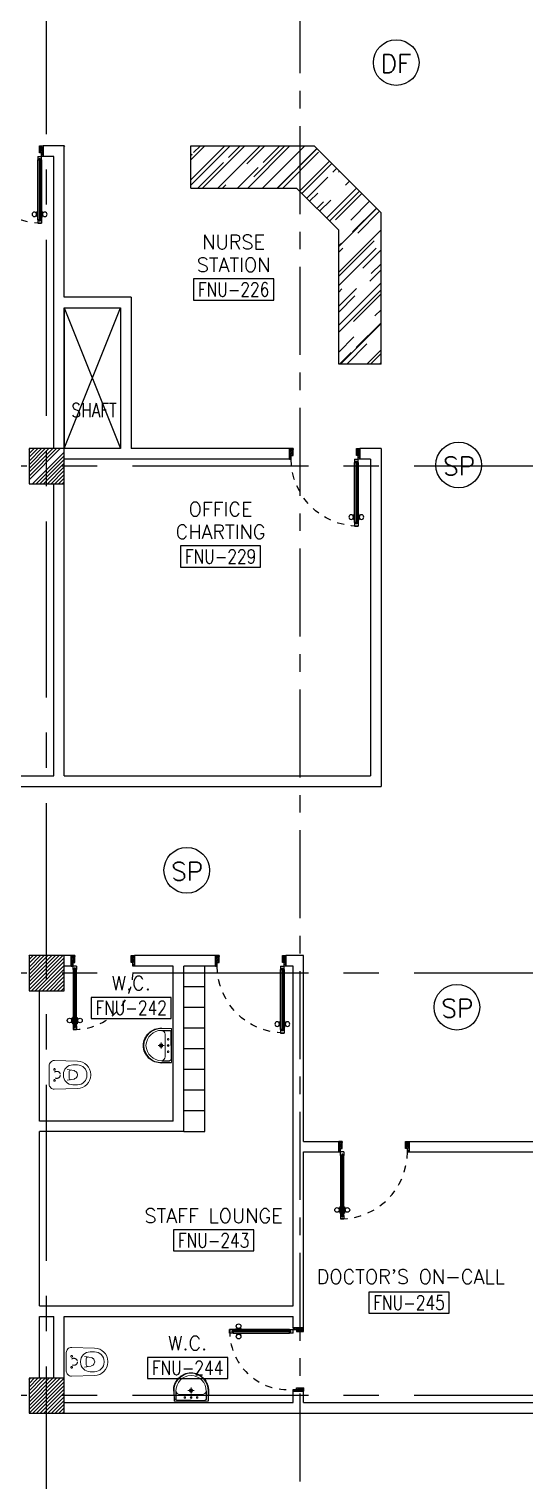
# Model space of a CAD drawing. Extents: x 0 to 90.9, y -1.6 to 78.
# Drawn here: x 70.28 to 77.32, y 35.32 to 55.94 of the extents above; entities that cross this region are included whole.
import ezdxf
from ezdxf.enums import TextEntityAlignment as Align

# ---------------------------------------------------------------- set-up
doc = ezdxf.new("R2010")
doc.units = 0
doc.header["$MEASUREMENT"] = 0
for name, pattern in [('CENTER', [2, 1.25, -0.25, 0.25, -0.25]), ('CENTERX2', [4, 2.5, -0.5, 0.5, -0.5]), ('DASHED', [0.75, 0.5, -0.25]), ('HIDDEN', [0.375, 0.25, -0.125]), ('HIDDEN2', [0.1875, 0.125, -0.0625])]:
    doc.linetypes.add(name, pattern=pattern)
doc.layers.get('0').update_dxf_attribs({"color": 11, "linetype": 'CONTINUOUS'})
for name, color, linetype in [('AXES', 11, 'CENTERX2'), ('AXES1', 11, 'CENTER'), ('COL', 11, 'CONTINUOUS'), ('COUNTER', 11, 'CONTINUOUS'), ('DOOR', 11, 'CONTINUOUS'), ('E-CLCK', 4, 'CONTINUOUS'), ('E-PA', 4, 'CONTINUOUS'), ('FIX', 11, 'CONTINUOUS'), ('HAT', 11, 'CONTINUOUS'), ('Locker', 11, 'CONTINUOUS'), ('RM-BOX', 11, 'CONTINUOUS'), ('RM-NAME', 11, 'CONTINUOUS'), ('RM-NO', 11, 'CONTINUOUS'), ('SHAFT', 11, 'CONTINUOUS'), ('WALL', 11, 'CONTINUOUS')]:
    doc.layers.add(name, color=color, linetype=linetype)
doc.styles.add('ROMANS', font='ROMANS.shx', dxfattribs={"width": 0.6})

# ---------------------------------------------------------------- blocks, each defined once
blk = doc.blocks.new('RM1')
at = {"layer": 'RM-BOX'}
blk.add_lwpolyline([(570, -200), (-570, -200), (-570, -500), (570, -500)], close=True, dxfattribs=at)
at = {"layer": 'RM-NAME', "style": 'ROMANS'}
for tag, p in [('ROOMNAME1', (0, 324)), ('ROOMNAME2', (0, 0))]:
    blk.add_attdef(tag, text='', height=200, dxfattribs=at).set_placement(p, align=Align.MIDDLE)
at = {"layer": 'RM-NO', "style": 'ROMANS', "width": 0.8}
blk.add_attdef('ROOMNO', text='', height=200, dxfattribs=at).set_placement((0, -350), align=Align.MIDDLE)
blk = doc.blocks.new('D1000')
at = {"layer": 'DOOR', "color": 7, "linetype": 'ByBlock'}
for p, q in [((0, 0), (-150, 0)), ((-150, 0), (-150, -25)), ((-150, 0), (0, 0)), ((0, -50), (-114, 0)), ((0, -50), (-40, 0)), ((0, -50), (0, 0)), ((-1050, -25), (-1100, -25)), ((-1100, -75), (-1100, -25)), ((-1100, -25), (-1100, -75)), ((-1050, -75), (-1100, -75)), ((-1050, -42), (-1070, -42)), ((-1070, -42), (-1070, -58)), ((-1050, -58), (-1070, -58)), ((-1050, -25), (-1050, -42)), ((-1050, -58), (-1050, -75)), ((-928, -18), (-1018, -18)), ((-1018, -25), (-1018, -18)), ((-1018, -75), (-1018, -82)), ((-928, -82), (-1018, -82)), ((-1005, -9), (-940, -9)), ((-1005, -18), (-1005, -9)), ((-1005, -18), (-940, -18)), ((-1005, -82), (-940, -82)), ((-1005, -82), (-1005, -91)), ((-1005, -91), (-940, -91)), ((-940, -18), (-940, -9)), ((-940, -82), (-940, -91)), ((-928, -25), (-928, -18)), ((-928, -75), (-928, -82)), ((-200, -42), (-200, -25)), ((-200, -25), (-150, -25)), ((-180, -42), (-200, -42)), ((-200, -75), (-200, -58)), ((-200, -58), (-180, -58)), ((-150, -75), (-200, -75)), ((-180, -58), (-180, -42)), ((-150, -75), (-150, -25)), ((-150, -25), (-100, -25)), ((-100, -25), (-100, -50)), ((0, -50), (-100, -37)), ((-100, -50), (0, -50)), ((-150, -975), (-100, -975)), ((-150, -1000), (-150, -975)), ((-150, -1000), (0, -1000)), ((0, -1000), (-150, -1000)), ((0, -950), (-114, -1000)), ((-100, -975), (-100, -950)), ((0, -950), (-100, -963)), ((-100, -950), (0, -950)), ((0, -950), (-40, -1000)), ((0, -950), (0, -1000))]:
    blk.add_line(p, q, dxfattribs=at)
at = {"layer": 'DOOR', "linetype": 'ByBlock'}
for p, q in [((-200, -25), (-1050, -25)), ((-200, -42), (-1050, -42)), ((-200, -58), (-1050, -58)), ((-1050, -75), (-200, -75))]:
    blk.add_line(p, q, dxfattribs=at)
at = {"layer": 'DOOR', "color": 7, "linetype": 'ByBlock'}
for centre in [(-973, 23), (-973, -124)]:
    blk.add_circle(centre, 32.4, dxfattribs=at)
for centre, radius, start, end in [((0, -50), 134, 158.1598, 169.28), ((0, -50), 74.4, 137.7764, 180), ((0, -50), 54.4, 113.2074, 180), ((0, -50), 154, 161.1053, 166.2858), ((0, -50), 114, 154.0838, 167.3774), ((0, -50), 94.4, 148.0182, 180), ((0, -50), 34.4, 90, 180), ((0, -50), 14.4, 90, 180), ((0, -950), 154, 193.7142, 198.8947), ((0, -950), 134, 190.72, 201.8402), ((0, -950), 94.4, 180, 211.9818), ((0, -950), 74.4, 180, 222.2236), ((0, -950), 54.4, 180, 246.7926), ((0, -950), 34.4, 180, 270), ((0, -950), 14.4, 180, 270)]:
    blk.add_arc(centre, radius, start, end, dxfattribs=at)
at = {"layer": 'DOOR', "linetype": 'HIDDEN', "ltscale": 0.5}
blk.add_arc((-149, -24), 951, 180.0434, 269.9667, dxfattribs=at)
blk = doc.blocks.new('WC1')
at = {"layer": 'FIX', "lineweight": 20}
for p, q in [((-727, 5), (-727, -5)), ((-674, 5), (-674, -5)), ((-534, 24), (-540, 0)), ((-540, 0), (-534, -24)), ((-210, 204), (-538, 194)), ((-475, 141), (-538, 141)), ((-395, 76), (-490, 60)), ((-339, 5), (-339, -5)), ((-538, -141), (-475, -141)), ((-538, -194), (-210, -204)), ((-490, -60), (-395, -76))]:
    blk.add_line(p, q, dxfattribs=at)
at = {"layer": 'FIX', "linetype": 'Continuous', "lineweight": 20}
blk.add_line((-420, -47), (-420, 45), dxfattribs=at)
at = {"layer": 'FIX', "lineweight": 20}
blk.add_lwpolyline([(-213, -204), (-210, -204, 0.414214), (-137, -131), (-137, 0), (-137, 131, 0.414214), (-210, 204)], format="xyb", dxfattribs=at)
at = {"layer": 'FIX', "linetype": 'HIDDEN2', "lineweight": 20, "ltscale": 0.3}
blk.add_circle((-245, 0), 49.8, dxfattribs=at)
at = {"layer": 'FIX', "linetype": 'HIDDEN', "lineweight": 20, "ltscale": 0.05}
for centre in [(-213, 78), (-213, -77)]:
    blk.add_circle(centre, 11.6, dxfattribs=at)
at = {"layer": 'FIX', "lineweight": 20}
for centre, radius, start, end in [((-538, 5), 189, 90, 180), ((-538, 5), 136, 90, 180), ((-473, -7), 68.2, 128.9242, 152.8468), ((-464, -18), 82, 108.496, 128.9242), ((-475, 5), 136, 360, 90), ((-538, -5), 189, 180, 270), ((-538, -5), 136, 180, 270), ((-473, 7), 68.2, 207.1532, 231.0758), ((-464, 18), 82, 231.0758, 251.504), ((-475, -5), 136, 270, 0)]:
    blk.add_arc(centre, radius, start, end, dxfattribs=at)
at = {"layer": 'FIX', "linetype": 'Continuous', "lineweight": 20}
for centre, start, end in [((-443, 46), 357.6662, 91.6121), ((-442, -46), 268.3879, 2.3338)]:
    blk.add_arc(centre, 22.3, start, end, dxfattribs=at)
blk = doc.blocks.new('LAV1')
at = {"layer": 'FIX', "linetype": 'DASHED', "lineweight": 20, "ltscale": 0.05}
for p, q in [((0, 170), (0, 270)), ((0, 170), (0, 270)), ((50, 220), (-50, 220))]:
    blk.add_line(p, q, dxfattribs=at)
at = {"layer": 'FIX', "linetype": 'ByBlock', "ltscale": 0.3}
for p, q in [((-280, 210), (-275, 50)), ((-245, 210), (-245, 85)), ((0, 60), (-220, 60)), ((0, 60), (220, 60)), ((245, 210), (245, 85)), ((280, 210), (275, 50))]:
    blk.add_line(p, q, dxfattribs=at)
at = {"layer": 'FIX', "linetype": 'Continuous', "lineweight": 20}
for p, q in [((-275, 210), (-275, 50)), ((0, 50), (-275, 50)), ((0, 50), (-252, 50)), ((0, 155), (-181, 155)), ((0, 155), (181, 155)), ((0, 50), (275, 50)), ((0, 50), (252, 50)), ((275, 210), (275, 50))]:
    blk.add_line(p, q, dxfattribs=at)
at = {"layer": 'FIX', "lineweight": 20}
for p, q in [((16, 107), (-15, 107)), ((0, 92), (0, 123))]:
    blk.add_line(p, q, dxfattribs=at)
for centre, radius in [((0, 220), 29.5), ((0, 220), 22.5), ((0, 107), 15.5)]:
    blk.add_circle(centre, radius, dxfattribs=at)
at = {"layer": 'FIX', "linetype": 'HIDDEN', "lineweight": 20, "ltscale": 0.05}
for centre in [(-100, 107), (100, 107)]:
    blk.add_circle(centre, 12.4, dxfattribs=at)
at = {"layer": 'FIX', "linetype": 'ByBlock', "ltscale": 0.3}
for centre, radius, start, end in [((7, 220), 287, 91.3776, 182.0064), ((-7, 220), 287, 357.9936, 88.6224), ((-220, 85), 24.9, 179.7021, 269.9486), ((220, 85), 24.9, 270.0514, 0.2979)]:
    blk.add_arc(centre, radius, start, end, dxfattribs=at)
at = {"layer": 'FIX', "linetype": 'Continuous', "lineweight": 20}
for centre, radius, start, end in [((8, 217), 283, 91.6988, 181.351), ((-8, 217), 283, 358.649, 88.3012), ((8, 212), 253, 91.7328, 180.4884), ((-8, 212), 253, 359.5116, 88.2672), ((-179, 222), 66.9, 190.2006, 268.0786), ((179, 222), 66.9, 271.9214, 349.7994)]:
    blk.add_arc(centre, radius, start, end, dxfattribs=at)
blk = doc.blocks.new('DOOR90')
at = {"layer": 'DOOR', "linetype": 'ByBlock'}
for p, q in [((0, 0), (-150, 0)), ((-200, -25), (-1000, -25)), ((-200, -42), (-1000, -42)), ((-200, -58), (-1000, -58)), ((-1000, -75), (-200, -75))]:
    blk.add_line(p, q, dxfattribs=at)
at = {"layer": 'DOOR', "color": 0, "linetype": 'ByBlock'}
for p, q in [((-150, 0), (-150, -25)), ((-150, 0), (0, 0)), ((0, -50), (0, 0)), ((-1050, -25), (-1050, -75)), ((-1050, -75), (-1050, -25)), ((-1000, -25), (-1050, -25)), ((-1000, -75), (-1050, -75)), ((-1020, -42), (-1020, -58)), ((-1000, -42), (-1020, -42)), ((-1000, -58), (-1020, -58)), ((-1000, -25), (-1000, -42)), ((-1000, -58), (-1000, -75)), ((-968, -25), (-968, -18)), ((-878, -18), (-968, -18)), ((-968, -75), (-968, -82)), ((-878, -82), (-968, -82)), ((-955, -18), (-955, -9)), ((-955, -9), (-890, -9)), ((-955, -18), (-890, -18)), ((-955, -82), (-955, -91)), ((-955, -82), (-890, -82)), ((-955, -91), (-890, -91)), ((-890, -18), (-890, -9)), ((-890, -82), (-890, -91)), ((-878, -25), (-878, -18)), ((-878, -75), (-878, -82)), ((-200, -42), (-200, -25)), ((-200, -25), (-150, -25)), ((-180, -42), (-200, -42)), ((-200, -75), (-200, -58)), ((-200, -58), (-180, -58)), ((-150, -75), (-200, -75)), ((-180, -58), (-180, -42)), ((-150, -75), (-150, -25)), ((-150, -25), (-100, -25)), ((-100, -25), (-100, -50)), ((-100, -50), (0, -50)), ((-150, -900), (-150, -875)), ((-150, -875), (-100, -875)), ((0, -900), (-150, -900)), ((-150, -900), (0, -900)), ((-100, -850), (0, -850)), ((-100, -875), (-100, -850)), ((0, -850), (0, -900))]:
    blk.add_line(p, q, dxfattribs=at)
at = {"layer": 'DOOR', "color": 9, "linetype": 'ByBlock'}
for p, q in [((0, -50), (-114, 0)), ((0, -50), (-40, 0)), ((0, -50), (-100, -37)), ((0, -850), (-114, -900)), ((0, -850), (-100, -863)), ((0, -850), (-40, -900))]:
    blk.add_line(p, q, dxfattribs=at)
at = {"layer": 'DOOR', "color": 0, "linetype": 'ByBlock'}
for centre in [(-923, 24), (-923, -124)]:
    blk.add_circle(centre, 32.4, dxfattribs=at)
at = {"layer": 'DOOR', "color": 9, "linetype": 'ByBlock'}
for centre, radius, start, end in [((0, -50), 74.4, 137.7764, 180), ((0, -50), 54.4, 113.2074, 180), ((0, -50), 154, 161.1053, 166.2858), ((0, -50), 134, 158.1598, 169.28), ((0, -50), 114, 154.0838, 167.3774), ((0, -50), 94.4, 148.0182, 180), ((0, -50), 34.4, 90, 180), ((0, -50), 14.4, 90, 180), ((0, -850), 154, 193.7142, 198.8947), ((0, -850), 134, 190.72, 201.8402), ((0, -850), 94.4, 180, 211.9818), ((0, -850), 74.4, 180, 222.2236), ((0, -850), 54.4, 180, 246.7926), ((0, -850), 34.4, 180, 270), ((0, -850), 14.4, 180, 270)]:
    blk.add_arc(centre, radius, start, end, dxfattribs=at)
at = {"layer": 'DOOR', "linetype": 'HIDDEN', "ltscale": 0.5}
blk.add_arc((-222, -50), 828, 178.2701, 275.003, dxfattribs=at)
blk = doc.blocks.new('*X27')
at = {"color": 0}
for p, q in [((196689, 162747), (197131, 163190)), ((196689, 162800), (197078, 163190)), ((196689, 162853), (197025, 163190)), ((196689, 162907), (196972, 163190)), ((196689, 162960), (196919, 163190)), ((196689, 163013), (196866, 163190)), ((196689, 163066), (196813, 163190)), ((196689, 163119), (196760, 163190)), ((196689, 163172), (196707, 163190)), ((196737, 162690), (197189, 163141)), ((196790, 162690), (197189, 163088)), ((196843, 162690), (197189, 163035)), ((196896, 162690), (197189, 162982)), ((196949, 162690), (197189, 162929)), ((197002, 162690), (197189, 162876)), ((197055, 162690), (197189, 162823)), ((197108, 162690), (197189, 162770)), ((197161, 162690), (197189, 162717))]:
    blk.add_line(p, q, dxfattribs=at)
blk = doc.blocks.new('*X29')
at = {"color": 0}
for p, q in [((196689, 149542), (197136, 149990)), ((196689, 149595), (197083, 149990)), ((196689, 149648), (197030, 149990)), ((196689, 149701), (196977, 149990)), ((196689, 149754), (196924, 149990)), ((196689, 149807), (196871, 149990)), ((196689, 149860), (196818, 149990)), ((196689, 149913), (196765, 149990)), ((196689, 149966), (196712, 149990)), ((196689, 149489), (197189, 149989)), ((196742, 149490), (197189, 149936)), ((196795, 149490), (197189, 149883)), ((196848, 149490), (197189, 149830)), ((196901, 149490), (197189, 149777)), ((196954, 149490), (197189, 149724)), ((197007, 149490), (197189, 149671)), ((197060, 149490), (197189, 149618)), ((197113, 149490), (197189, 149565)), ((197166, 149490), (197189, 149512))]:
    blk.add_line(p, q, dxfattribs=at)
blk = doc.blocks.new('COL50')
at = {"layer": 'COL'}
blk.add_lwpolyline([(-250, 250), (-250, -250), (250, -250), (250, 250)], close=True, dxfattribs=at)
blk = doc.blocks.new('*X15')
at = {"color": 0}
for p, q in [((84179, 155509), (84660, 155990)), ((84179, 155562), (84607, 155990)), ((84179, 155615), (84554, 155990)), ((84179, 155668), (84501, 155990)), ((84179, 155721), (84448, 155990)), ((84179, 155774), (84395, 155990)), ((84179, 155827), (84342, 155990)), ((84179, 155880), (84289, 155990)), ((84179, 155933), (84236, 155990)), ((84179, 155986), (84183, 155990)), ((84213, 155490), (84679, 155956)), ((84266, 155490), (84679, 155903)), ((84319, 155490), (84679, 155850)), ((84372, 155490), (84679, 155796)), ((84426, 155490), (84679, 155743)), ((84479, 155490), (84679, 155690)), ((84532, 155490), (84679, 155637)), ((84585, 155490), (84679, 155584)), ((84638, 155490), (84679, 155531))]:
    blk.add_line(p, q, dxfattribs=at)

msp = doc.modelspace()

# ---------------------------------------------------------------- linework, layer by layer
at = {"layer": 'AXES'}
for p, q in [((70.5289, -1.5519), (70.5289, 77.2608)), ((90.248, 49.7324), (68.7289, 49.7324)), ((90.248, 42.5324), (68.7289, 42.5324)), ((90.248, 36.5324), (68.7289, 36.5324))]:
    msp.add_line(p, q, dxfattribs=at)
at = {"layer": 'AXES1'}
msp.add_line((74.1289, 5.3124), (74.1289, 64.1324), dxfattribs=at)
at = {"layer": 'COUNTER'}
for p, q in [((72.5789, 53.8008), (73.0605, 54.2824)), ((72.5789, 54.085), (72.7762, 54.2824)), ((72.5789, 53.7244), (73.1368, 54.2824)), ((72.6167, 54.1865), (72.7126, 54.2824)), ((72.7447, 53.6824), (73.3447, 54.2824)), ((72.9611, 53.6824), (73.5611, 54.2824)), ((73.111, 54.1165), (73.2768, 54.2824)), ((73.3719, 54.0253), (73.629, 54.2824)), ((73.3854, 53.6824), (73.9854, 54.2824)), ((73.4716, 53.8408), (73.9132, 54.2824)), ((73.5975, 53.6824), (74.1975, 54.2824)), ((73.6053, 54.0465), (73.8411, 54.2824)), ((73.8096, 53.6824), (74.3685, 54.2413)), ((74.0995, 53.9765), (74.3664, 54.2434)), ((72.5789, 54.1487), (72.5955, 54.1653)), ((72.6768, 53.6824), (73.041, 54.0465)), ((73.8818, 53.6824), (74.3923, 54.1929)), ((74.1224, 53.6388), (74.5467, 54.0631)), ((74.1564, 53.6049), (74.5806, 54.0291)), ((73.2411, 53.6824), (73.5353, 53.9765)), ((73.8054, 53.6824), (74.0295, 53.9065)), ((74.2243, 53.537), (74.5238, 53.8365)), ((74.5938, 53.9065), (74.6485, 53.9613)), ((74.6765, 53.9087), (74.6888, 53.9209)), ((73.029, 53.6824), (73.0749, 53.7283)), ((74.5064, 53.2549), (74.9307, 53.6791)), ((74.5488, 53.2124), (74.9731, 53.6367)), ((74.7762, 53.7241), (74.831, 53.7788)), ((74.2646, 53.4967), (74.3795, 53.6117)), ((74.4067, 53.3546), (74.5641, 53.512)), ((74.632, 53.232), (75.0049, 53.6049)), ((74.8484, 53.2277), (75.1152, 53.4946)), ((74.6789, 52.8546), (75.217, 53.3927)), ((74.8759, 53.0601), (75.2128, 53.397)), ((74.9481, 53.0432), (75.2573, 53.3524)), ((74.6789, 52.4897), (75.2789, 53.0897)), ((74.6789, 52.4303), (75.1835, 52.935)), ((74.6789, 52.863), (74.7168, 52.901)), ((74.6789, 52.7739), (74.7359, 52.831)), ((74.6789, 52.2988), (75.2111, 52.831)), ((75.0202, 52.5468), (75.2789, 52.8054)), ((75.1411, 52.4683), (75.2789, 52.606)), ((75.1199, 52.3622), (75.2789, 52.5212)), ((74.6789, 51.7345), (75.2789, 52.3345)), ((74.6789, 52.006), (74.929, 52.2561)), ((74.6789, 52.2054), (74.7232, 52.2498)), ((74.6789, 51.6369), (75.2789, 52.2369)), ((74.8865, 51.7895), (75.2789, 52.1818)), ((74.6789, 51.9212), (74.9078, 52.1501)), ((74.7037, 51.1824), (75.2789, 51.7575)), ((74.9269, 51.4182), (75.2789, 51.7702)), ((75.192, 51.8658), (75.2789, 51.9527)), ((74.6789, 51.3527), (74.895, 51.5688)), ((74.691, 51.1824), (74.8568, 51.3482)), ((74.7928, 51.1824), (75.0796, 51.4691)), ((75.0771, 51.1824), (75.2789, 51.3841)), ((75.128, 51.1824), (75.2789, 51.3332)), ((75.2553, 51.1824), (75.2789, 51.206))]:
    msp.add_line(p, q, dxfattribs=at)
at = {"layer": 'COUNTER', "linetype": 'ByBlock'}
for p, q in [((72.5789, 54.2824), (74.3274, 54.2824)), ((72.5789, 53.6824), (72.5789, 54.2824)), ((75.2789, 53.3309), (74.3274, 54.2824)), ((72.5789, 53.6824), (74.0789, 53.6824)), ((74.6789, 53.0824), (74.0789, 53.6824)), ((75.2789, 51.1824), (75.2789, 53.3309)), ((74.6789, 51.1824), (74.6789, 53.0824)), ((75.2789, 51.1824), (74.6789, 51.1824))]:
    msp.add_line(p, q, dxfattribs=at)
at = {"layer": 'E-CLCK', "color": 4}
msp.add_circle((75.4946, 55.4638), 0.3243, dxfattribs=at)
at = {"layer": 'E-PA', "color": 4}
for centre in [(76.382, 49.7488), (72.5199, 43.9931), (76.357, 42.0485)]:
    msp.add_circle(centre, 0.3243, dxfattribs=at)
at = {"layer": 'FIX'}
for p, q in [((70.7789, 54.2748), (70.7864, 54.2824)), ((74.3685, 53.3927), (74.4623, 53.4865))]:
    msp.add_line(p, q, dxfattribs=at)
at = {"layer": 'Locker', "linetype": 'Continuous'}
for p, q in [((72.7779, 40.2824), (72.7779, 42.6324)), ((72.7779, 42.3386), (72.4779, 42.3386)), ((72.7779, 42.0449), (72.4779, 42.0449)), ((72.7779, 41.7511), (72.4779, 41.7511)), ((72.7779, 41.4574), (72.4779, 41.4574)), ((72.7779, 41.1636), (72.4779, 41.1636)), ((72.7779, 40.8699), (72.4779, 40.8699)), ((72.7779, 40.5761), (72.4779, 40.5761)), ((72.4779, 40.2824), (72.7779, 40.2824))]:
    msp.add_line(p, q, dxfattribs=at)
at = {"layer": 'SHAFT'}
for p, q in [((70.7789, 51.9824), (71.5789, 49.9824)), ((70.7789, 49.9824), (71.5789, 51.9824))]:
    msp.add_line(p, q, dxfattribs=at)
at = {"layer": 'WALL'}
for p, q in [((70.4789, 54.1324), (70.4789, 54.2824)), ((70.4789, 54.1324), (70.4789, 54.2824)), ((70.7789, 52.1324), (70.7789, 54.2824)), ((70.6289, 49.9824), (70.6289, 54.1324)), ((70.6289, 49.9824), (70.6289, 54.1324)), ((71.7289, 52.1324), (70.7789, 52.1324)), ((70.7789, 51.9824), (71.5789, 51.9824)), ((70.7789, 51.9824), (70.7789, 49.9824)), ((70.7789, 45.3324), (70.7789, 51.9824)), ((71.5789, 51.9824), (71.5789, 49.9824)), ((71.7289, 52.1324), (71.7289, 49.9824)), ((71.5789, 49.9824), (70.7789, 49.9824)), ((70.7789, 49.8324), (70.7789, 49.9824)), ((75.2789, 49.9824), (75.2789, 45.1824)), ((75.1289, 49.8324), (75.1289, 45.3324)), ((70.6289, 45.3324), (70.6289, 49.4824)), ((67.0289, 45.1824), (75.2789, 45.1824)), ((67.1789, 45.3324), (70.6289, 45.3324)), ((70.7789, 45.3324), (71.9931, 45.3324)), ((70.7789, 45.3324), (75.1289, 45.3324)), ((70.7789, 45.1824), (71.9931, 45.1824)), ((70.8789, 42.7824), (70.7789, 42.7824)), ((70.8789, 42.6324), (70.8789, 42.7824)), ((70.8789, 42.6324), (70.8789, 42.7824)), ((71.7789, 42.6324), (71.7789, 42.7824)), ((72.9279, 42.7824), (71.7789, 42.7824)), ((72.9279, 42.6324), (72.9279, 42.7824)), ((73.9279, 42.6324), (73.9279, 42.7824)), ((74.1788, 42.7824), (73.9279, 42.7824)), ((74.1788, 40.1424), (74.1788, 42.7824)), ((70.8789, 42.6324), (70.7789, 42.6324)), ((72.3279, 42.6324), (71.7789, 42.6324)), ((72.3279, 40.4324), (72.3279, 42.6324)), ((72.4779, 40.2824), (72.4779, 42.6324)), ((72.9279, 42.6324), (72.4779, 42.6324)), ((74.0288, 42.6324), (73.9279, 42.6324)), ((74.0288, 37.8074), (74.0288, 42.6324)), ((70.4288, 40.4324), (70.4288, 42.2824)), ((72.3279, 40.4324), (70.4288, 40.4324)), ((70.4288, 37.8074), (70.4288, 40.2824)), ((72.4779, 40.2824), (70.4288, 40.2824)), ((74.1788, 40.1424), (74.6779, 40.1424)), ((74.6779, 39.9924), (74.6779, 40.1424)), ((75.6779, 40.1424), (77.8789, 40.1424)), ((75.6779, 39.9924), (75.6779, 40.1424)), ((74.1788, 37.4949), (74.1788, 39.9924)), ((74.1788, 39.9924), (74.6779, 39.9924)), ((75.6779, 39.9924), (77.4789, 39.9924)), ((70.4279, 37.8074), (74.0288, 37.8074)), ((70.4279, 36.7818), (70.4279, 37.6574)), ((70.4279, 37.6574), (70.6288, 37.6574)), ((70.6288, 36.7818), (70.6288, 37.6574)), ((70.7789, 36.7818), (70.7789, 37.6574)), ((70.7789, 37.6574), (74.0288, 37.6574)), ((71.8039, 37.6574), (71.9931, 37.6574)), ((74.0288, 37.4949), (74.0288, 37.6574)), ((74.0288, 37.4949), (74.1788, 37.4949)), ((74.0288, 36.5949), (74.1788, 36.5949)), ((74.0288, 36.4324), (74.0288, 36.5949)), ((74.1788, 36.4324), (74.1788, 36.5949)), ((70.7789, 36.4324), (74.0288, 36.4324)), ((74.1788, 36.4324), (77.4789, 36.4324)), ((70.7789, 36.2824), (77.4789, 36.2824)), ((71.6539, 36.2824), (71.9931, 36.2824))]:
    msp.add_line(p, q, dxfattribs=at)
at = {"layer": 'WALL', "linetype": 'ByBlock'}
for p, q in [((70.7789, 54.2824), (70.4789, 54.2824)), ((70.6289, 54.1324), (70.4789, 54.1324)), ((73.9789, 49.9824), (71.7289, 49.9824)), ((73.9789, 49.8324), (73.9789, 49.9824)), ((74.9789, 49.8324), (74.9789, 49.9824)), ((75.2789, 49.9824), (74.9789, 49.9824)), ((73.9789, 49.8324), (70.7789, 49.8324)), ((75.1289, 49.8324), (74.9789, 49.8324))]:
    msp.add_line(p, q, dxfattribs=at)

# ---------------------------------------------------------------- block references
at = {"layer": 'COL', "xscale": 0.001, "yscale": 0.001, "zscale": 0.001}
for p in [(70.5289, 49.7324), (70.5289, 42.5324), (70.5289, 36.5324)]:
    msp.add_blockref('COL50', p, dxfattribs=at)
at = {"layer": 'DOOR', "color": 0, "linetype": 'Continuous', "yscale": 0.001, "zscale": 0.001}
for p, xscale, rotation in [((70.4789, 54.2824), -0.001, 270), ((74.9789, 49.9824), -0.001, 270), ((73.9279, 42.7824), -0.001, 270), ((74.6779, 40.1424), 0.001, 90.0000000000658)]:
    msp.add_blockref('D1000', p, dxfattribs=dict(at, xscale=xscale, rotation=rotation))
at = {"layer": 'DOOR', "color": 0, "linetype": 'ByBlock', "xscale": 0.001, "yscale": 0.001, "zscale": 0.001, "rotation": 90}
msp.add_blockref('DOOR90', (70.8789, 42.7824), dxfattribs=at)
at = {"layer": 'DOOR', "color": 0, "linetype": 'ByBlock', "xscale": 0.001, "yscale": 0.001, "zscale": 0.001}
msp.add_blockref('DOOR90', (74.1788, 37.4949), dxfattribs=at)
at = {"layer": 'FIX'}
for name, p, xscale, yscale, zscale, rotation in [('LAV1', (72.3489, 41.5045), -0.0008800000000000001, 0.0008800000000000001, 0.0008800000000000001, 89.99999999999999), ('WC1', (70.4279, 41.0879), 0.001, 0.001, 0.001, 180), ('WC1', (70.4279, 41.0879), 0.0009999999999999998, 0.0009999999999999998, 0.001, 180), ('WC1', (70.6717, 37.0131), 0.0009999999999999998, 0.0009999999999999998, 0.001, 180)]:
    msp.add_blockref(name, p, dxfattribs=dict(at, xscale=xscale, yscale=yscale, zscale=zscale, rotation=rotation))
at = {"layer": 'FIX', "xscale": -0.0008800000000000001, "yscale": 0.0008800000000000001, "zscale": 0.0008800000000000001}
msp.add_blockref('LAV1', (72.5802, 36.4114), dxfattribs=at)
at = {"layer": 'HAT', "xscale": 0.001, "yscale": 0.001, "zscale": 0.001}
for name, p in [('*X27', (-126.4097, -113.2073)), ('*X15', (-13.9004, -113.2073)), ('*X29', (-126.4097, -113.2073))]:
    msp.add_blockref(name, p, dxfattribs=at)
at = {"layer": 'RM-NO', "xscale": 0.001, "yscale": 0.001, "zscale": 0.001}
for p, values in [((73.1852, 52.5918), {'ROOMNO': 'FNU-226', 'ROOMNAME2': 'STATION', 'ROOMNAME1': 'NURSE'}), ((72.9992, 48.7989), {'ROOMNO': 'FNU-229', 'ROOMNAME2': 'CHARTING', 'ROOMNAME1': 'OFFICE'}), ((71.7294, 42.3887), {'ROOMNO': 'FNU-242', 'ROOMNAME2': 'W.C.'}), ((72.9002, 39.0876), {'ROOMNO': 'FNU-243', 'ROOMNAME2': 'STAFF LOUNGE'}), ((72.5313, 37.2759), {'ROOMNO': 'FNU-244', 'ROOMNAME2': 'W.C.'})]:
    msp.add_blockref('RM1', p, dxfattribs=at).add_auto_attribs(values)
at = {"layer": 'RM-NO'}
ref = msp.add_blockref('RM1', (75.6765, 38.2026), dxfattribs=dict(at, xscale=0.001, yscale=0.001, zscale=0.001))
ref.add_attrib('ROOMNO', 'FNU-245', dxfattribs={"height": 0.2, "style": 'ROMANS', "width": 0.8}).set_placement((75.6765, 37.8526), align=Align.MIDDLE)
ref.add_attrib('ROOMNAME1', "DOCTOR'S ON-CALL", dxfattribs={"layer": 'RM-NAME', "height": 0.2, "style": 'ROMANS'}).set_placement((75.7015, 38.222), align=Align.MIDDLE)

# ---------------------------------------------------------------- texts
at = {"layer": 'E-CLCK', "color": 4, "style": 'ROMANS'}
msp.add_text('DF', height=0.26, dxfattribs=at).set_placement((75.2722, 55.3198))
at = {"layer": 'E-PA', "color": 4, "style": 'ROMANS'}
for p in [(76.1597, 49.6048), (72.2975, 43.8491), (76.1346, 41.9045)]:
    msp.add_text('SP', height=0.26, dxfattribs=at).set_placement(p)
at = {"layer": 'RM-NAME', "style": 'ROMANS', "width": 0.8}
msp.add_text('SHAFT', height=0.2, dxfattribs=at).set_placement((71.2033, 50.5286), align=Align.MIDDLE)

doc.saveas('drawing.dxf')
